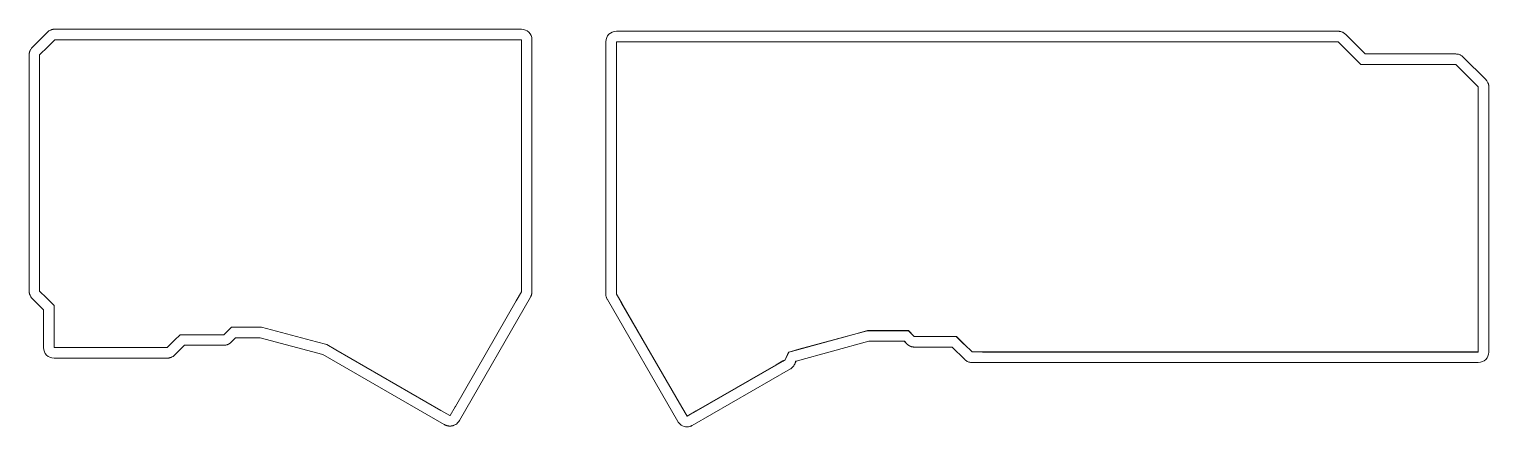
# Model space of a CAD drawing. Header units: millimetres. Extents: x -198 to 294, y -4 to 130.
import ezdxf

# ---------------------------------------------------------------- set-up
doc = ezdxf.new("R2010")
doc.units = ezdxf.units.MM
doc.header["$MEASUREMENT"] = 0
doc.layers.add('Layer 1', color=7, linetype='Continuous')

# ---------------------------------------------------------------- blocks, each defined once
blk = doc.blocks.new('block 3')
at = {"layer": 'Layer 1', "true_color": 0x353528}
h = blk.add_hatch(color=250, dxfattribs=at)
h.dxf.hatch_style = 2
edge = h.paths.add_edge_path()
edge.add_spline(control_points=[(-191.75, 39.81), (-191.75, 39.82), (-191.75, 39.82), (-191.75, 39.82)], knot_values=[0, 0, 0, 0, 0.352778, 0.352778, 0.352778, 0.352778], degree=3, periodic=0)
edge.add_line((-191.75, 39.82), (-191.75, 39.81))
at = {"layer": 'Layer 1', "lineweight": 0}
blk.add_lwpolyline([(-191.58, 39.66), (-191.58, 39.66)], dxfattribs=at)
blk.add_open_spline([(-191.75, 39.81), (-191.75, 39.82), (-191.75, 39.82), (-191.75, 39.82)], degree=3, dxfattribs=at)
blk = doc.blocks.new('block 4')
at = {"layer": 'Layer 1', "true_color": 0x353528}
h = blk.add_hatch(color=250, dxfattribs=at)
h.dxf.hatch_style = 2
edge = h.paths.add_edge_path()
edge.add_spline(control_points=[(-191.75, 39.81), (-191.75, 39.82), (-191.75, 39.82), (-191.75, 39.82)], knot_values=[0, 0, 0, 0, 0.352778, 0.352778, 0.352778, 0.352778], degree=3, periodic=0)
edge.add_line((-191.75, 39.82), (-191.75, 39.81))
at = {"layer": 'Layer 1', "lineweight": 0}
for points in [[(-191.75, 39.82), (-191.75, 39.82)], [(-191.58, 39.66), (-191.58, 39.66)], [(-191.58, 39.66), (-191.58, 39.66)]]:
    blk.add_lwpolyline(points, dxfattribs=at)
blk.add_open_spline([(-191.75, 39.81), (-191.75, 39.82), (-191.75, 39.82), (-191.75, 39.82)], degree=3, dxfattribs=at)
blk = doc.blocks.new('block 5')
at = {"layer": 'Layer 1', "color": 250, "lineweight": 18, "true_color": 0x353528}
for points, knots in [([(-31.9, 130.26), (-31.9, 130.26), (-189, 130.26), (-189, 130.26), (-189.11, 130.26), (-189.22, 130.26), (-189.34, 130.24), (-189.36, 130.24), (-189.39, 130.24), (-189.42, 130.24), (-189.5, 130.23), (-189.59, 130.21), (-189.67, 130.2), (-189.74, 130.18), (-189.82, 130.17), (-189.89, 130.14), (-189.94, 130.13), (-190, 130.12), (-190.04, 130.1), (-190.1, 130.08), (-190.15, 130.07), (-190.21, 130.05), (-190.26, 130.03), (-190.32, 130.01), (-190.37, 129.98), (-190.78, 129.81), (-191.16, 129.56), (-191.49, 129.23), (-191.49, 129.23), (-196.57, 124.15), (-196.57, 124.15), (-196.78, 123.94), (-196.95, 123.72), (-197.09, 123.48), (-197.11, 123.45), (-197.13, 123.42), (-197.14, 123.4), (-197.21, 123.28), (-197.27, 123.15), (-197.33, 123.02), (-197.35, 122.97), (-197.37, 122.92), (-197.39, 122.87), (-197.41, 122.81), (-197.43, 122.76), (-197.45, 122.7), (-197.46, 122.65), (-197.48, 122.6), (-197.49, 122.55), (-197.51, 122.47), (-197.52, 122.4), (-197.54, 122.33), (-197.56, 122.25), (-197.57, 122.16), (-197.58, 122.07), (-197.58, 122.04), (-197.59, 122.02), (-197.59, 121.99), (-197.6, 121.88), (-197.6, 121.77), (-197.6, 121.65), (-197.6, 121.65), (-197.6, 42.15), (-197.6, 42.15), (-197.6, 42.04), (-197.6, 41.92), (-197.59, 41.81), (-197.59, 41.78), (-197.58, 41.76), (-197.58, 41.73), (-197.57, 41.64), (-197.56, 41.56), (-197.54, 41.48), (-197.53, 41.4), (-197.51, 41.33), (-197.49, 41.26), (-197.48, 41.21), (-197.46, 41.15), (-197.45, 41.1), (-197.43, 41.05), (-197.41, 40.99), (-197.39, 40.94), (-197.37, 40.88), (-197.35, 40.83), (-197.33, 40.78), (-197.15, 40.36), (-196.89, 39.98), (-196.57, 39.66), (-196.57, 39.66), (-192.78, 35.86), (-192.78, 35.86), (-192.78, 35.86), (-192.78, 23.1), (-192.78, 23.1), (-192.78, 21.15), (-191.2, 19.57), (-189.25, 19.57), (-189.25, 19.57), (-151.15, 19.57), (-151.15, 19.57), (-151.03, 19.57), (-150.92, 19.58), (-150.81, 19.59), (-150.78, 19.59), (-150.76, 19.59), (-150.73, 19.6), (-150.64, 19.61), (-150.56, 19.62), (-150.48, 19.64), (-150.46, 19.64), (-150.44, 19.64), (-150.43, 19.65), (-150.32, 19.67), (-150.21, 19.7), (-150.1, 19.73), (-150.05, 19.75), (-149.99, 19.77), (-149.94, 19.79), (-149.88, 19.81), (-149.83, 19.83), (-149.78, 19.85), (-149.72, 19.87), (-149.67, 19.9), (-149.62, 19.92), (-149.57, 19.95), (-149.52, 19.97), (-149.47, 20), (-149.27, 20.11), (-149.09, 20.23), (-148.93, 20.37), (-148.88, 20.4), (-148.84, 20.43), (-148.81, 20.47), (-148.75, 20.51), (-148.7, 20.56), (-148.66, 20.61), (-148.66, 20.61), (-145.37, 23.89), (-145.37, 23.89), (-145.37, 23.89), (-132.1, 23.89), (-132.1, 23.89), (-131.98, 23.89), (-131.87, 23.9), (-131.76, 23.91), (-131.73, 23.91), (-131.71, 23.91), (-131.68, 23.92), (-131.59, 23.93), (-131.51, 23.94), (-131.43, 23.95), (-131.41, 23.96), (-131.39, 23.96), (-131.38, 23.96), (-131.27, 23.99), (-131.16, 24.02), (-131.05, 24.05), (-131, 24.07), (-130.94, 24.08), (-130.89, 24.11), (-130.83, 24.12), (-130.78, 24.14), (-130.73, 24.17), (-130.67, 24.19), (-130.62, 24.22), (-130.57, 24.24), (-130.52, 24.26), (-130.47, 24.29), (-130.42, 24.32), (-130.37, 24.35), (-130.32, 24.37), (-130.27, 24.41), (-130.22, 24.43), (-130.17, 24.46), (-130.13, 24.49), (-130.02, 24.56), (-129.92, 24.64), (-129.83, 24.72), (-129.75, 24.79), (-129.68, 24.85), (-129.61, 24.92), (-129.61, 24.92), (-129.6, 24.92), (-129.6, 24.92), (-129.6, 24.92), (-128.1, 26.43), (-128.1, 26.43), (-128.1, 26.43), (-119.86, 26.43), (-119.86, 26.43), (-119.86, 26.43), (-98.78, 20.83), (-98.78, 20.83), (-98.78, 20.83), (-57.86, -2.78), (-57.86, -2.78), (-57.86, -2.78), (-57.79, -2.81), (-57.79, -2.81), (-57.72, -2.85), (-57.65, -2.89), (-57.58, -2.93), (-57.51, -2.96), (-57.44, -2.99), (-57.37, -3.02), (-57.29, -3.05), (-57.22, -3.08), (-57.15, -3.1), (-57.08, -3.13), (-57.01, -3.15), (-56.94, -3.17), (-56.81, -3.2), (-56.69, -3.23), (-56.56, -3.24), (-56.52, -3.25), (-56.48, -3.26), (-56.43, -3.26), (-56.37, -3.27), (-56.32, -3.28), (-56.26, -3.28), (-56.26, -3.28), (-56.26, -3.28), (-56.25, -3.28), (-56.18, -3.28), (-56.11, -3.29), (-56.04, -3.29), (-56.04, -3.29), (-56.04, -3.29), (-56.03, -3.29), (-56.03, -3.29), (-56.03, -3.29), (-56.03, -3.29), (-56.01, -3.29), (-55.99, -3.29), (-55.97, -3.28), (-55.96, -3.29), (-55.96, -3.29), (-55.96, -3.29), (-55.96, -3.29), (-55.95, -3.29), (-55.95, -3.28), (-55.94, -3.29), (-55.92, -3.29), (-55.9, -3.29), (-55.9, -3.29), (-55.9, -3.29), (-55.9, -3.29), (-55.83, -3.29), (-55.75, -3.28), (-55.68, -3.28), (-55.68, -3.28), (-55.66, -3.28), (-55.66, -3.28), (-55.6, -3.28), (-55.55, -3.27), (-55.5, -3.26), (-55.4, -3.26), (-55.31, -3.24), (-55.22, -3.22), (-55.16, -3.21), (-55.1, -3.2), (-55.04, -3.18), (-55, -3.17), (-54.96, -3.16), (-54.93, -3.15), (-54.88, -3.14), (-54.83, -3.12), (-54.79, -3.1), (-54.73, -3.09), (-54.66, -3.06), (-54.61, -3.04), (-54.15, -2.86), (-53.75, -2.59), (-53.41, -2.25), (-53.33, -2.18), (-53.25, -2.09), (-53.18, -2), (-53.14, -1.96), (-53.11, -1.91), (-53.08, -1.87), (-53, -1.78), (-52.94, -1.69), (-52.88, -1.59), (-52.87, -1.57), (-52.86, -1.54), (-52.84, -1.52), (-52.84, -1.52), (-52.8, -1.44), (-52.8, -1.44), (-52.8, -1.44), (-28.84, 40.14), (-28.84, 40.14), (-28.83, 40.16), (-28.82, 40.18), (-28.81, 40.2), (-28.8, 40.21), (-28.79, 40.22), (-28.78, 40.24), (-28.76, 40.28), (-28.74, 40.33), (-28.72, 40.37), (-28.69, 40.42), (-28.67, 40.47), (-28.65, 40.52), (-28.62, 40.57), (-28.61, 40.63), (-28.59, 40.68), (-28.58, 40.68), (-28.58, 40.68), (-28.59, 40.69), (-28.56, 40.74), (-28.55, 40.79), (-28.53, 40.85), (-28.51, 40.92), (-28.49, 40.99), (-28.47, 41.06), (-28.45, 41.15), (-28.43, 41.24), (-28.41, 41.33), (-28.4, 41.4), (-28.4, 41.47), (-28.39, 41.54), (-28.38, 41.6), (-28.38, 41.66), (-28.37, 41.72), (-28.37, 41.78), (-28.37, 41.84), (-28.37, 41.9), (-28.37, 41.9), (-28.37, 126.73), (-28.37, 126.73), (-28.37, 128.68), (-29.95, 130.26), (-31.9, 130.26)], [0, 0, 0, 0, 1, 1, 1, 2, 2, 2, 3, 3, 3, 4, 4, 4, 5, 5, 5, 6, 6, 6, 7, 7, 7, 8, 8, 8, 9, 9, 9, 10, 10, 10, 11, 11, 11, 12, 12, 12, 13, 13, 13, 14, 14, 14, 15, 15, 15, 16, 16, 16, 17, 17, 17, 18, 18, 18, 19, 19, 19, 20, 20, 20, 21, 21, 21, 22, 22, 22, 23, 23, 23, 24, 24, 24, 25, 25, 25, 26, 26, 26, 27, 27, 27, 28, 28, 28, 29, 29, 29, 30, 30, 30, 31, 31, 31, 32, 32, 32, 33, 33, 33, 34, 34, 34, 35, 35, 35, 36, 36, 36, 37, 37, 37, 38, 38, 38, 39, 39, 39, 40, 40, 40, 41, 41, 41, 42, 42, 42, 43, 43, 43, 44, 44, 44, 45, 45, 45, 46, 46, 46, 47, 47, 47, 48, 48, 48, 49, 49, 49, 50, 50, 50, 51, 51, 51, 52, 52, 52, 53, 53, 53, 54, 54, 54, 55, 55, 55, 56, 56, 56, 57, 57, 57, 58, 58, 58, 59, 59, 59, 60, 60, 60, 61, 61, 61, 62, 62, 62, 63, 63, 63, 64, 64, 64, 65, 65, 65, 66, 66, 66, 67, 67, 67, 68, 68, 68, 69, 69, 69, 70, 70, 70, 71, 71, 71, 72, 72, 72, 73, 73, 73, 74, 74, 74, 75, 75, 75, 76, 76, 76, 77, 77, 77, 78, 78, 78, 79, 79, 79, 80, 80, 80, 81, 81, 81, 82, 82, 82, 83, 83, 83, 84, 84, 84, 85, 85, 85, 86, 86, 86, 87, 87, 87, 88, 88, 88, 89, 89, 89, 90, 90, 90, 91, 91, 91, 92, 92, 92, 93, 93, 93, 94, 94, 94, 95, 95, 95, 96, 96, 96, 97, 97, 97, 98, 98, 98, 99, 99, 99, 100, 100, 100, 101, 101, 101, 102, 102, 102, 103, 103, 103, 104, 104, 104, 105, 105, 105, 106, 106, 106, 107, 107, 107, 108, 108, 108, 109, 109, 109, 110, 110, 110, 111, 111, 111, 111]), ([(-191.75, 39.81), (-191.75, 39.82), (-191.75, 39.82), (-191.75, 39.82), (-191.75, 39.82), (-194.08, 42.15), (-194.08, 42.15), (-194.08, 42.15), (-194.08, 121.65), (-194.08, 121.65), (-194.08, 121.65), (-193.86, 121.87), (-193.86, 121.87), (-193.86, 121.87), (-191.58, 124.15), (-191.58, 124.15), (-191.58, 124.15), (-189, 126.73), (-189, 126.73), (-189, 126.73), (-31.9, 126.73), (-31.9, 126.73), (-31.9, 126.73), (-31.9, 41.9), (-31.9, 41.9), (-31.9, 41.9), (-33.66, 38.84), (-33.66, 38.84), (-33.66, 38.84), (-54.14, 3.3), (-54.14, 3.3), (-54.14, 3.3), (-54.17, 3.24), (-54.17, 3.24), (-54.17, 3.24), (-55.9, 0.24), (-55.9, 0.24), (-55.9, 0.24), (-56.03, 0.24), (-56.03, 0.24), (-56.03, 0.24), (-58.98, 1.94), (-58.98, 1.94), (-58.98, 1.94), (-59.08, 2), (-59.08, 2), (-59.08, 2), (-94.37, 22.35), (-94.37, 22.35), (-94.37, 22.35), (-97.43, 24.12), (-97.43, 24.12), (-97.43, 24.12), (-100.84, 25.02), (-100.84, 25.02), (-100.84, 25.02), (-115.99, 29.05), (-115.99, 29.05), (-115.99, 29.05), (-119.4, 29.96), (-119.4, 29.96), (-119.4, 29.96), (-129.56, 29.96), (-129.56, 29.96), (-129.56, 29.96), (-129.61, 29.91), (-129.61, 29.91), (-129.61, 29.91), (-132.06, 27.46), (-132.06, 27.46), (-132.06, 27.46), (-132.1, 27.42), (-132.1, 27.42), (-132.1, 27.42), (-146.83, 27.42), (-146.83, 27.42), (-146.83, 27.42), (-148.66, 25.59), (-148.66, 25.59), (-148.66, 25.59), (-149.33, 24.92), (-149.33, 24.92), (-149.33, 24.92), (-151.15, 23.1), (-151.15, 23.1), (-151.15, 23.1), (-189.25, 23.1), (-189.25, 23.1), (-189.25, 23.1), (-189.25, 37.32), (-189.25, 37.32), (-189.25, 37.32), (-191.75, 39.82), (-191.75, 39.82)], [0, 0, 0, 0, 1, 1, 1, 2, 2, 2, 3, 3, 3, 4, 4, 4, 5, 5, 5, 6, 6, 6, 7, 7, 7, 8, 8, 8, 9, 9, 9, 10, 10, 10, 11, 11, 11, 12, 12, 12, 13, 13, 13, 14, 14, 14, 15, 15, 15, 16, 16, 16, 17, 17, 17, 18, 18, 18, 19, 19, 19, 20, 20, 20, 21, 21, 21, 22, 22, 22, 23, 23, 23, 24, 24, 24, 25, 25, 25, 26, 26, 26, 27, 27, 27, 28, 28, 28, 29, 29, 29, 30, 30, 30, 31, 31, 31, 31])]:
    blk.add_open_spline(points, degree=3, knots=knots, dxfattribs=at)
blk = doc.blocks.new('block 2')
at = {"layer": 'Layer 1'}
for name in ['block 5', 'block 3', 'block 4']:
    blk.add_blockref(name, (0, 0), dxfattribs=at)
blk = doc.blocks.new('block 8')
at = {"layer": 'Layer 1', "true_color": 0x353528}
h = blk.add_hatch(color=250, dxfattribs=at)
h.dxf.hatch_style = 2
edge = h.paths.add_edge_path()
edge.add_spline(control_points=[(285.16, 115.9), (285.15, 115.89), (285.14, 115.88), (285.13, 115.87), (285.13, 115.87), (282.64, 118.34), (282.64, 118.34), (282.64, 118.34), (250.72, 118.34), (250.72, 118.34), (250.71, 118.34), (250.69, 118.35), (250.68, 118.36), (250.68, 118.36), (248.19, 120.84), (248.19, 120.84), (248.2, 120.86), (248.21, 120.87), (248.22, 120.88), (248.22, 120.88), (250.72, 118.39), (250.72, 118.39), (250.72, 118.39), (282.66, 118.39), (282.66, 118.39), (282.66, 118.39), (285.16, 115.9), (285.16, 115.9)], knot_values=[0, 0, 0, 0, 1, 1, 1, 2, 2, 2, 3, 3, 3, 4, 4, 4, 5, 5, 5, 6, 6, 6, 7, 7, 7, 8, 8, 8, 9, 9, 9, 9], degree=3, periodic=1)
at = {"layer": 'Layer 1', "lineweight": 0}
blk.add_open_spline([(285.16, 115.9), (285.15, 115.89), (285.14, 115.88), (285.13, 115.87), (285.13, 115.87), (282.64, 118.34), (282.64, 118.34), (282.64, 118.34), (250.72, 118.34), (250.72, 118.34), (250.71, 118.34), (250.69, 118.35), (250.68, 118.36), (250.68, 118.36), (248.19, 120.84), (248.19, 120.84), (248.2, 120.86), (248.21, 120.87), (248.22, 120.88), (248.22, 120.88), (250.72, 118.39), (250.72, 118.39), (250.72, 118.39), (282.66, 118.39), (282.66, 118.39), (282.66, 118.39), (285.16, 115.9), (285.16, 115.9)], degree=3, knots=[0, 0, 0, 0, 1, 1, 1, 2, 2, 2, 3, 3, 3, 4, 4, 4, 5, 5, 5, 6, 6, 6, 7, 7, 7, 8, 8, 8, 9, 9, 9, 9], dxfattribs=at)
blk = doc.blocks.new('block 9')
at = {"layer": 'Layer 1', "true_color": 0x353528}
h = blk.add_hatch(color=250, dxfattribs=at)
h.dxf.hatch_style = 2
edge = h.paths.add_edge_path()
edge.add_spline(control_points=[(254.25, 118.39), (254.25, 118.39), (254.25, 118.34), (254.25, 118.34), (254.25, 118.34), (250.72, 118.34), (250.72, 118.34), (250.71, 118.34), (250.69, 118.35), (250.68, 118.36), (250.68, 118.36), (248.19, 120.84), (248.19, 120.84), (248.19, 120.84), (245.5, 123.52), (245.5, 123.52), (245.5, 123.52), (243.02, 126), (243.02, 126), (243.02, 126), (239.51, 126), (239.51, 126), (239.51, 126), (239.51, 126.04), (239.51, 126.04), (239.51, 126.04), (243.04, 126.04), (243.04, 126.04), (243.04, 126.04), (245.54, 123.55), (245.54, 123.55), (245.54, 123.55), (248.22, 120.88), (248.22, 120.88), (248.22, 120.88), (250.72, 118.39), (250.72, 118.39), (250.72, 118.39), (254.25, 118.39), (254.25, 118.39)], knot_values=[0, 0, 0, 0, 1, 1, 1, 2, 2, 2, 3, 3, 3, 4, 4, 4, 5, 5, 5, 6, 6, 6, 7, 7, 7, 8, 8, 8, 9, 9, 9, 10, 10, 10, 11, 11, 11, 12, 12, 12, 13, 13, 13, 13], degree=3, periodic=1)
at = {"layer": 'Layer 1', "lineweight": 0}
blk.add_open_spline([(254.25, 118.39), (254.25, 118.39), (254.25, 118.34), (254.25, 118.34), (254.25, 118.34), (250.72, 118.34), (250.72, 118.34), (250.71, 118.34), (250.69, 118.35), (250.68, 118.36), (250.68, 118.36), (248.19, 120.84), (248.19, 120.84), (248.19, 120.84), (245.5, 123.52), (245.5, 123.52), (245.5, 123.52), (243.02, 126), (243.02, 126), (243.02, 126), (239.51, 126), (239.51, 126), (239.51, 126), (239.51, 126.04), (239.51, 126.04), (239.51, 126.04), (243.04, 126.04), (243.04, 126.04), (243.04, 126.04), (245.54, 123.55), (245.54, 123.55), (245.54, 123.55), (248.22, 120.88), (248.22, 120.88), (248.22, 120.88), (250.72, 118.39), (250.72, 118.39), (250.72, 118.39), (254.25, 118.39), (254.25, 118.39)], degree=3, knots=[0, 0, 0, 0, 1, 1, 1, 2, 2, 2, 3, 3, 3, 4, 4, 4, 5, 5, 5, 6, 6, 6, 7, 7, 7, 8, 8, 8, 9, 9, 9, 10, 10, 10, 11, 11, 11, 12, 12, 12, 13, 13, 13, 13], dxfattribs=at)
blk = doc.blocks.new('block 10')
at = {"layer": 'Layer 1', "true_color": 0x353528}
h = blk.add_hatch(color=250, dxfattribs=at)
h.dxf.hatch_style = 2
edge = h.paths.add_edge_path()
edge.add_spline(control_points=[(0.1, 41.12), (0.1, 41.12), (1.86, 38.08), (1.86, 38.08), (1.85, 38.07), (1.83, 38.07), (1.82, 38.06), (1.82, 38.06), (0.05, 41.11), (0.05, 41.11), (0.05, 41.11), (0.05, 126.04), (0.05, 126.04), (0.05, 126.04), (3.58, 126.04), (3.58, 126.04), (3.58, 126.04), (3.58, 126), (3.58, 126), (3.58, 126), (0.1, 126), (0.1, 126), (0.1, 126), (0.1, 41.12), (0.1, 41.12)], knot_values=[0, 0, 0, 0, 1, 1, 1, 2, 2, 2, 3, 3, 3, 4, 4, 4, 5, 5, 5, 6, 6, 6, 7, 7, 7, 8, 8, 8, 8], degree=3, periodic=1)
at = {"layer": 'Layer 1', "color": 250, "lineweight": 18, "true_color": 0x353528}
for points, knots in [([(293.74, 111.04), (293.74, 111.13), (293.73, 111.21), (293.72, 111.3), (293.72, 111.33), (293.71, 111.37), (293.71, 111.4), (293.69, 111.52), (293.67, 111.63), (293.63, 111.74), (293.62, 111.8), (293.61, 111.86), (293.59, 111.91), (293.57, 111.97), (293.55, 112.02), (293.53, 112.07), (293.51, 112.13), (293.49, 112.18), (293.47, 112.24), (293.33, 112.56), (293.15, 112.86), (292.91, 113.14), (292.85, 113.21), (292.78, 113.28), (292.72, 113.35), (292.71, 113.36), (292.71, 113.36), (292.71, 113.36), (292.71, 113.36), (285.16, 120.89), (285.16, 120.89), (285.16, 120.89), (285.15, 120.89), (285.15, 120.89), (284.86, 121.18), (284.54, 121.41), (284.19, 121.57), (284.14, 121.6), (284.09, 121.62), (284.04, 121.64), (283.88, 121.71), (283.71, 121.77), (283.55, 121.81), (283.5, 121.82), (283.46, 121.83), (283.41, 121.84), (283.34, 121.86), (283.27, 121.87), (283.2, 121.88), (283.16, 121.89), (283.13, 121.89), (283.09, 121.89), (283.06, 121.9), (283.03, 121.9), (283, 121.9), (282.89, 121.91), (282.78, 121.92), (282.66, 121.92), (282.66, 121.92), (252.18, 121.92), (252.18, 121.92), (252.18, 121.92), (245.53, 128.54), (245.53, 128.54), (245.25, 128.82), (244.93, 129.05), (244.57, 129.22), (244.52, 129.25), (244.46, 129.27), (244.41, 129.29), (244.25, 129.36), (244.09, 129.42), (243.92, 129.46), (243.88, 129.47), (243.83, 129.48), (243.79, 129.49), (243.72, 129.51), (243.65, 129.52), (243.58, 129.53), (243.54, 129.54), (243.5, 129.54), (243.47, 129.54), (243.43, 129.55), (243.41, 129.55), (243.38, 129.55), (243.27, 129.57), (243.15, 129.57), (243.04, 129.57), (243.04, 129.57), (0.05, 129.57), (0.05, 129.57), (-1.9, 129.57), (-3.48, 127.99), (-3.48, 126.04), (-3.48, 126.04), (-3.48, 41.09), (-3.48, 41.09), (-3.48, 41.02), (-3.47, 40.95), (-3.47, 40.88), (-3.47, 40.88), (-3.47, 40.88), (-3.47, 40.88), (-3.47, 40.82), (-3.46, 40.76), (-3.45, 40.7), (-3.45, 40.66), (-3.44, 40.62), (-3.44, 40.57), (-3.41, 40.43), (-3.39, 40.28), (-3.34, 40.14), (-3.33, 40.09), (-3.31, 40.04), (-3.29, 39.99), (-3.22, 39.77), (-3.13, 39.55), (-3.01, 39.34), (-3.01, 39.34), (-2.97, 39.28), (-2.97, 39.28), (-2.97, 39.28), (20.75, -1.7), (20.75, -1.7), (20.76, -1.72), (20.78, -1.75), (20.79, -1.77), (20.79, -1.77), (20.79, -1.77), (20.8, -1.77), (20.86, -1.88), (20.92, -1.98), (20.99, -2.08), (20.99, -2.08), (20.99, -2.08), (20.99, -2.08), (21.07, -2.18), (21.14, -2.27), (21.22, -2.36), (21.27, -2.42), (21.32, -2.47), (21.38, -2.53), (21.43, -2.58), (21.49, -2.63), (21.55, -2.68), (21.66, -2.78), (21.78, -2.87), (21.91, -2.96), (22.49, -3.33), (23.16, -3.53), (23.85, -3.53), (24.19, -3.53), (24.52, -3.49), (24.85, -3.39), (24.89, -3.38), (24.93, -3.36), (24.97, -3.35), (25.04, -3.33), (25.11, -3.3), (25.19, -3.27), (25.26, -3.24), (25.33, -3.21), (25.4, -3.17), (25.47, -3.14), (25.54, -3.1), (25.61, -3.06), (25.61, -3.06), (58.64, 15.95), (58.64, 15.95), (58.67, 15.97), (58.71, 15.99), (58.74, 16.01), (58.75, 16.01), (58.76, 16.02), (58.76, 16.02), (58.83, 16.06), (58.9, 16.11), (58.96, 16.16), (59.02, 16.2), (59.07, 16.24), (59.12, 16.28), (59.2, 16.34), (59.27, 16.41), (59.34, 16.48), (59.39, 16.52), (59.43, 16.57), (59.47, 16.61), (59.71, 16.87), (59.92, 17.18), (60.08, 17.53), (60.23, 17.85), (60.33, 18.19), (60.37, 18.54), (60.37, 18.54), (60.57, 18.59), (60.57, 18.59), (60.57, 18.59), (85.03, 25.25), (85.03, 25.25), (85.03, 25.25), (97.18, 25.25), (97.18, 25.25), (97.35, 24.91), (97.57, 24.61), (97.84, 24.35), (97.85, 24.34), (97.86, 24.33), (97.86, 24.32), (97.91, 24.28), (97.95, 24.24), (97.99, 24.2), (98.03, 24.17), (98.06, 24.14), (98.09, 24.12), (98.12, 24.09), (98.16, 24.06), (98.19, 24.04), (98.22, 24.01), (98.25, 23.99), (98.27, 23.98), (98.32, 23.94), (98.37, 23.91), (98.41, 23.88), (98.45, 23.86), (98.48, 23.84), (98.51, 23.82), (98.56, 23.79), (98.6, 23.76), (98.65, 23.74), (98.7, 23.71), (98.75, 23.68), (98.8, 23.66), (98.85, 23.63), (98.9, 23.61), (98.96, 23.59), (99.01, 23.56), (99.06, 23.54), (99.12, 23.52), (99.17, 23.5), (99.23, 23.49), (99.28, 23.47), (99.32, 23.45), (99.37, 23.44), (99.42, 23.43), (99.55, 23.39), (99.69, 23.36), (99.84, 23.34), (99.92, 23.33), (100.01, 23.32), (100.1, 23.31), (100.18, 23.31), (100.25, 23.31), (100.33, 23.31), (100.33, 23.31), (100.34, 23.31), (100.34, 23.31), (100.34, 23.31), (113.07, 23.27), (113.07, 23.27), (113.07, 23.27), (117.22, 19.18), (117.22, 19.18), (117.22, 19.18), (117.28, 19.12), (117.28, 19.12), (117.53, 18.88), (117.8, 18.68), (118.08, 18.53), (118.13, 18.5), (118.18, 18.48), (118.23, 18.45), (118.39, 18.38), (118.55, 18.31), (118.71, 18.26), (118.76, 18.25), (118.82, 18.23), (118.88, 18.22), (118.99, 18.19), (119.1, 18.17), (119.22, 18.15), (119.28, 18.14), (119.34, 18.13), (119.4, 18.12), (119.52, 18.11), (119.64, 18.11), (119.76, 18.11), (119.76, 18.11), (290.22, 18.11), (290.22, 18.11), (292.17, 18.11), (293.75, 19.69), (293.75, 21.63), (293.75, 21.63), (293.75, 110.86), (293.75, 110.86), (293.75, 110.92), (293.74, 110.98), (293.74, 111.04)], [0, 0, 0, 0, 1, 1, 1, 2, 2, 2, 3, 3, 3, 4, 4, 4, 5, 5, 5, 6, 6, 6, 7, 7, 7, 8, 8, 8, 9, 9, 9, 10, 10, 10, 11, 11, 11, 12, 12, 12, 13, 13, 13, 14, 14, 14, 15, 15, 15, 16, 16, 16, 17, 17, 17, 18, 18, 18, 19, 19, 19, 20, 20, 20, 21, 21, 21, 22, 22, 22, 23, 23, 23, 24, 24, 24, 25, 25, 25, 26, 26, 26, 27, 27, 27, 28, 28, 28, 29, 29, 29, 30, 30, 30, 31, 31, 31, 32, 32, 32, 33, 33, 33, 34, 34, 34, 35, 35, 35, 36, 36, 36, 37, 37, 37, 38, 38, 38, 39, 39, 39, 40, 40, 40, 41, 41, 41, 42, 42, 42, 43, 43, 43, 44, 44, 44, 45, 45, 45, 46, 46, 46, 47, 47, 47, 48, 48, 48, 49, 49, 49, 50, 50, 50, 51, 51, 51, 52, 52, 52, 53, 53, 53, 54, 54, 54, 55, 55, 55, 56, 56, 56, 57, 57, 57, 58, 58, 58, 59, 59, 59, 60, 60, 60, 61, 61, 61, 62, 62, 62, 63, 63, 63, 64, 64, 64, 65, 65, 65, 66, 66, 66, 67, 67, 67, 68, 68, 68, 69, 69, 69, 70, 70, 70, 71, 71, 71, 72, 72, 72, 73, 73, 73, 74, 74, 74, 75, 75, 75, 76, 76, 76, 77, 77, 77, 78, 78, 78, 79, 79, 79, 80, 80, 80, 81, 81, 81, 82, 82, 82, 83, 83, 83, 84, 84, 84, 85, 85, 85, 86, 86, 86, 87, 87, 87, 88, 88, 88, 89, 89, 89, 90, 90, 90, 91, 91, 91, 92, 92, 92, 93, 93, 93, 94, 94, 94, 95, 95, 95, 96, 96, 96, 97, 97, 97, 98, 98, 98, 99, 99, 99, 99]), ([(290.22, 21.63), (290.22, 21.63), (123.29, 21.63), (123.29, 21.63), (123.29, 21.63), (123.29, 21.69), (123.29, 21.69), (123.29, 21.69), (119.78, 21.69), (119.78, 21.69), (119.78, 21.69), (117.28, 24.14), (117.28, 24.14), (117.27, 24.13), (117.26, 24.12), (117.25, 24.11), (117.25, 24.11), (117.03, 24.32), (117.03, 24.32), (117.03, 24.32), (114.52, 26.79), (114.52, 26.79), (114.52, 26.79), (110.99, 26.8), (110.99, 26.8), (110.99, 26.8), (103.86, 26.82), (103.86, 26.82), (103.86, 26.82), (101.3, 26.83), (101.3, 26.83), (101.3, 26.83), (100.34, 26.83), (100.34, 26.83), (100.34, 26.83), (98.36, 28.78), (98.36, 28.78), (98.36, 28.78), (84.57, 28.78), (84.57, 28.78), (84.57, 28.78), (81.16, 27.86), (81.16, 27.86), (81.16, 27.86), (61.46, 22.49), (61.46, 22.49), (61.46, 22.49), (59, 21.82), (59, 21.82), (59, 21.82), (58.06, 21.56), (58.06, 21.56), (58.06, 21.56), (56.88, 19), (56.88, 19), (56.88, 19), (56.16, 18.59), (56.16, 18.59), (56.16, 18.59), (53.82, 17.24), (53.82, 17.24), (53.82, 17.24), (26.91, 1.75), (26.91, 1.75), (26.91, 1.75), (23.85, -0.01), (23.85, -0.01), (23.85, -0.01), (22.08, 3.05), (22.08, 3.05), (22.08, 3.05), (1.82, 38.06), (1.82, 38.06), (1.82, 38.06), (0.05, 41.11), (0.05, 41.11), (0.05, 41.11), (0.05, 126.04), (0.05, 126.04), (0.05, 126.04), (243.04, 126.04), (243.04, 126.04), (243.04, 126.04), (245.54, 123.55), (245.54, 123.55), (245.54, 123.55), (248.22, 120.88), (248.22, 120.88), (248.22, 120.88), (250.72, 118.39), (250.72, 118.39), (250.72, 118.39), (282.66, 118.39), (282.66, 118.39), (282.66, 118.39), (285.16, 115.9), (285.16, 115.9), (285.16, 115.9), (287.72, 113.35), (287.72, 113.35), (287.72, 113.35), (290.22, 110.86), (290.22, 110.86), (290.22, 110.86), (290.22, 21.63), (290.22, 21.63)], [0, 0, 0, 0, 1, 1, 1, 2, 2, 2, 3, 3, 3, 4, 4, 4, 5, 5, 5, 6, 6, 6, 7, 7, 7, 8, 8, 8, 9, 9, 9, 10, 10, 10, 11, 11, 11, 12, 12, 12, 13, 13, 13, 14, 14, 14, 15, 15, 15, 16, 16, 16, 17, 17, 17, 18, 18, 18, 19, 19, 19, 20, 20, 20, 21, 21, 21, 22, 22, 22, 23, 23, 23, 24, 24, 24, 25, 25, 25, 26, 26, 26, 27, 27, 27, 28, 28, 28, 29, 29, 29, 30, 30, 30, 31, 31, 31, 32, 32, 32, 33, 33, 33, 34, 34, 34, 35, 35, 35, 35])]:
    blk.add_open_spline(points, degree=3, knots=knots, dxfattribs=at)
at = {"layer": 'Layer 1', "lineweight": 0}
blk.add_open_spline([(0.1, 41.12), (0.1, 41.12), (1.86, 38.08), (1.86, 38.08), (1.85, 38.07), (1.83, 38.07), (1.82, 38.06), (1.82, 38.06), (0.05, 41.11), (0.05, 41.11), (0.05, 41.11), (0.05, 126.04), (0.05, 126.04), (0.05, 126.04), (3.58, 126.04), (3.58, 126.04), (3.58, 126.04), (3.58, 126), (3.58, 126), (3.58, 126), (0.1, 126), (0.1, 126), (0.1, 126), (0.1, 41.12), (0.1, 41.12)], degree=3, knots=[0, 0, 0, 0, 1, 1, 1, 2, 2, 2, 3, 3, 3, 4, 4, 4, 5, 5, 5, 6, 6, 6, 7, 7, 7, 8, 8, 8, 8], dxfattribs=at)
blk = doc.blocks.new('block 11')
at = {"layer": 'Layer 1', "true_color": 0x353528}
h = blk.add_hatch(color=250, dxfattribs=at)
h.dxf.hatch_style = 2
edge = h.paths.add_edge_path()
edge.add_spline(control_points=[(26.91, 1.75), (26.91, 1.75), (23.85, -0.01), (23.85, -0.01), (23.85, -0.01), (22.08, 3.05), (22.08, 3.05), (22.08, 3.05), (1.82, 38.06), (1.82, 38.06), (1.82, 38.06), (0.05, 41.11), (0.05, 41.11), (0.05, 41.11), (0.05, 44.64), (0.05, 44.64), (0.05, 44.64), (0.1, 44.64), (0.1, 44.64), (0.1, 44.64), (0.1, 41.12), (0.1, 41.12), (0.1, 41.12), (1.86, 38.08), (1.86, 38.08), (1.86, 38.08), (22.12, 3.07), (22.12, 3.07), (22.12, 3.07), (23.87, 0.06), (23.87, 0.06), (23.87, 0.06), (26.88, 1.8), (26.88, 1.8), (26.88, 1.8), (26.9, 1.76), (26.9, 1.76), (26.9, 1.76), (26.91, 1.76), (26.91, 1.75)], knot_values=[0, 0, 0, 0, 1, 1, 1, 2, 2, 2, 3, 3, 3, 4, 4, 4, 5, 5, 5, 6, 6, 6, 7, 7, 7, 8, 8, 8, 9, 9, 9, 10, 10, 10, 11, 11, 11, 12, 12, 12, 13, 13, 13, 13], degree=3, periodic=1)
at = {"layer": 'Layer 1', "lineweight": 0}
blk.add_open_spline([(26.91, 1.75), (26.91, 1.75), (23.85, -0.01), (23.85, -0.01), (23.85, -0.01), (22.08, 3.05), (22.08, 3.05), (22.08, 3.05), (1.82, 38.06), (1.82, 38.06), (1.82, 38.06), (0.05, 41.11), (0.05, 41.11), (0.05, 41.11), (0.05, 44.64), (0.05, 44.64), (0.05, 44.64), (0.1, 44.64), (0.1, 44.64), (0.1, 44.64), (0.1, 41.12), (0.1, 41.12), (0.1, 41.12), (1.86, 38.08), (1.86, 38.08), (1.86, 38.08), (22.12, 3.07), (22.12, 3.07), (22.12, 3.07), (23.87, 0.06), (23.87, 0.06), (23.87, 0.06), (26.88, 1.8), (26.88, 1.8), (26.88, 1.8), (26.9, 1.76), (26.9, 1.76), (26.9, 1.76), (26.91, 1.76), (26.91, 1.75)], degree=3, knots=[0, 0, 0, 0, 1, 1, 1, 2, 2, 2, 3, 3, 3, 4, 4, 4, 5, 5, 5, 6, 6, 6, 7, 7, 7, 8, 8, 8, 9, 9, 9, 10, 10, 10, 11, 11, 11, 12, 12, 12, 13, 13, 13, 13], dxfattribs=at)
blk = doc.blocks.new('block 12')
at = {"layer": 'Layer 1', "true_color": 0x353528}
h = blk.add_hatch(color=250, dxfattribs=at)
h.dxf.hatch_style = 2
h.paths.add_polyline_path([(290.22, 25.16), (290.22, 21.63), (123.29, 21.63), (123.29, 21.69), (290.17, 21.69), (290.17, 25.16)])
at = {"layer": 'Layer 1', "lineweight": 0}
blk.add_lwpolyline([(290.22, 25.16), (290.22, 21.63), (123.29, 21.63), (123.29, 21.69), (290.17, 21.69), (290.17, 25.16), (290.22, 25.16)], dxfattribs=at)
blk = doc.blocks.new('block 13')
at = {"layer": 'Layer 1', "true_color": 0x353528}
h = blk.add_hatch(color=250, dxfattribs=at)
h.dxf.hatch_style = 2
edge = h.paths.add_edge_path()
edge.add_spline(control_points=[(245.54, 123.55), (245.53, 123.54), (245.51, 123.53), (245.5, 123.52), (245.5, 123.52), (243.02, 126), (243.02, 126), (243.02, 126), (0.1, 126), (0.1, 126), (0.1, 126), (0.1, 122.52), (0.1, 122.52), (0.1, 122.52), (0.05, 122.52), (0.05, 122.52), (0.05, 122.52), (0.05, 126.04), (0.05, 126.04), (0.05, 126.04), (243.04, 126.04), (243.04, 126.04), (243.04, 126.04), (245.54, 123.55), (245.54, 123.55)], knot_values=[0, 0, 0, 0, 1, 1, 1, 2, 2, 2, 3, 3, 3, 4, 4, 4, 5, 5, 5, 6, 6, 6, 7, 7, 7, 8, 8, 8, 8], degree=3, periodic=1)
at = {"layer": 'Layer 1', "lineweight": 0}
blk.add_open_spline([(245.54, 123.55), (245.53, 123.54), (245.51, 123.53), (245.5, 123.52), (245.5, 123.52), (243.02, 126), (243.02, 126), (243.02, 126), (0.1, 126), (0.1, 126), (0.1, 126), (0.1, 122.52), (0.1, 122.52), (0.1, 122.52), (0.05, 122.52), (0.05, 122.52), (0.05, 122.52), (0.05, 126.04), (0.05, 126.04), (0.05, 126.04), (243.04, 126.04), (243.04, 126.04), (243.04, 126.04), (245.54, 123.55), (245.54, 123.55)], degree=3, knots=[0, 0, 0, 0, 1, 1, 1, 2, 2, 2, 3, 3, 3, 4, 4, 4, 5, 5, 5, 6, 6, 6, 7, 7, 7, 8, 8, 8, 8], dxfattribs=at)
blk = doc.blocks.new('block 14')
at = {"layer": 'Layer 1', "true_color": 0x353528}
h = blk.add_hatch(color=250, dxfattribs=at)
h.dxf.hatch_style = 2
edge = h.paths.add_edge_path()
edge.add_spline(control_points=[(101.33, 26.88), (101.32, 26.86), (101.31, 26.85), (101.3, 26.83), (101.3, 26.83), (100.34, 26.83), (100.34, 26.83), (100.34, 26.83), (98.36, 28.78), (98.36, 28.78), (98.36, 28.78), (84.57, 28.78), (84.57, 28.78), (84.57, 28.78), (81.16, 27.86), (81.16, 27.86), (81.16, 27.87), (81.15, 27.89), (81.15, 27.9), (81.15, 27.9), (84.56, 28.83), (84.56, 28.83), (84.56, 28.83), (84.56, 28.83), (84.57, 28.83), (84.57, 28.83), (98.36, 28.83), (98.36, 28.83), (98.37, 28.83), (98.38, 28.83), (98.39, 28.82), (98.39, 28.82), (100.36, 26.89), (100.36, 26.89), (100.36, 26.89), (101.33, 26.88), (101.33, 26.88)], knot_values=[0, 0, 0, 0, 1, 1, 1, 2, 2, 2, 3, 3, 3, 4, 4, 4, 5, 5, 5, 6, 6, 6, 7, 7, 7, 8, 8, 8, 9, 9, 9, 10, 10, 10, 11, 11, 11, 12, 12, 12, 12], degree=3, periodic=1)
at = {"layer": 'Layer 1', "lineweight": 0}
blk.add_open_spline([(101.33, 26.88), (101.32, 26.86), (101.31, 26.85), (101.3, 26.83), (101.3, 26.83), (100.34, 26.83), (100.34, 26.83), (100.34, 26.83), (98.36, 28.78), (98.36, 28.78), (98.36, 28.78), (84.57, 28.78), (84.57, 28.78), (84.57, 28.78), (81.16, 27.86), (81.16, 27.86), (81.16, 27.87), (81.15, 27.89), (81.15, 27.9), (81.15, 27.9), (84.56, 28.83), (84.56, 28.83), (84.56, 28.83), (84.56, 28.83), (84.57, 28.83), (84.57, 28.83), (98.36, 28.83), (98.36, 28.83), (98.37, 28.83), (98.38, 28.83), (98.39, 28.82), (98.39, 28.82), (100.36, 26.89), (100.36, 26.89), (100.36, 26.89), (101.33, 26.88), (101.33, 26.88)], degree=3, knots=[0, 0, 0, 0, 1, 1, 1, 2, 2, 2, 3, 3, 3, 4, 4, 4, 5, 5, 5, 6, 6, 6, 7, 7, 7, 8, 8, 8, 9, 9, 9, 10, 10, 10, 11, 11, 11, 12, 12, 12, 12], dxfattribs=at)
blk = doc.blocks.new('block 15')
at = {"layer": 'Layer 1', "true_color": 0x353528}
h = blk.add_hatch(color=250, dxfattribs=at)
h.dxf.hatch_style = 2
edge = h.paths.add_edge_path()
edge.add_spline(control_points=[(59, 21.82), (59, 21.82), (58.06, 21.56), (58.06, 21.56), (58.06, 21.56), (56.88, 19), (56.88, 19), (56.88, 19), (56.16, 18.59), (56.16, 18.59), (56.16, 18.59), (53.82, 17.24), (53.82, 17.24), (53.82, 17.24), (26.91, 1.75), (26.91, 1.75), (26.91, 1.75), (23.85, -0.01), (23.85, -0.01), (23.85, -0.01), (22.08, 3.05), (22.08, 3.05), (22.08, 3.05), (22.08, 3.05), (22.09, 3.05), (22.09, 3.05), (22.12, 3.07), (22.12, 3.07), (22.12, 3.07), (23.87, 0.06), (23.87, 0.06), (23.87, 0.06), (26.88, 1.8), (26.88, 1.8), (26.88, 1.8), (53.8, 17.29), (53.8, 17.29), (53.8, 17.29), (56.11, 18.62), (56.11, 18.62), (56.11, 18.62), (56.84, 19.04), (56.84, 19.04), (56.84, 19.04), (58.01, 21.59), (58.01, 21.59), (58.02, 21.6), (58.03, 21.61), (58.05, 21.61), (58.05, 21.61), (58.95, 21.86), (58.95, 21.86), (58.97, 21.85), (58.98, 21.83), (59, 21.82)], knot_values=[0, 0, 0, 0, 1, 1, 1, 2, 2, 2, 3, 3, 3, 4, 4, 4, 5, 5, 5, 6, 6, 6, 7, 7, 7, 8, 8, 8, 9, 9, 9, 10, 10, 10, 11, 11, 11, 12, 12, 12, 13, 13, 13, 14, 14, 14, 15, 15, 15, 16, 16, 16, 17, 17, 17, 18, 18, 18, 18], degree=3, periodic=1)
at = {"layer": 'Layer 1', "lineweight": 0}
blk.add_open_spline([(59, 21.82), (59, 21.82), (58.06, 21.56), (58.06, 21.56), (58.06, 21.56), (56.88, 19), (56.88, 19), (56.88, 19), (56.16, 18.59), (56.16, 18.59), (56.16, 18.59), (53.82, 17.24), (53.82, 17.24), (53.82, 17.24), (26.91, 1.75), (26.91, 1.75), (26.91, 1.75), (23.85, -0.01), (23.85, -0.01), (23.85, -0.01), (22.08, 3.05), (22.08, 3.05), (22.08, 3.05), (22.08, 3.05), (22.09, 3.05), (22.09, 3.05), (22.12, 3.07), (22.12, 3.07), (22.12, 3.07), (23.87, 0.06), (23.87, 0.06), (23.87, 0.06), (26.88, 1.8), (26.88, 1.8), (26.88, 1.8), (53.8, 17.29), (53.8, 17.29), (53.8, 17.29), (56.11, 18.62), (56.11, 18.62), (56.11, 18.62), (56.84, 19.04), (56.84, 19.04), (56.84, 19.04), (58.01, 21.59), (58.01, 21.59), (58.02, 21.6), (58.03, 21.61), (58.05, 21.61), (58.05, 21.61), (58.95, 21.86), (58.95, 21.86), (58.97, 21.85), (58.98, 21.83), (59, 21.82)], degree=3, knots=[0, 0, 0, 0, 1, 1, 1, 2, 2, 2, 3, 3, 3, 4, 4, 4, 5, 5, 5, 6, 6, 6, 7, 7, 7, 8, 8, 8, 9, 9, 9, 10, 10, 10, 11, 11, 11, 12, 12, 12, 13, 13, 13, 14, 14, 14, 15, 15, 15, 16, 16, 16, 17, 17, 17, 18, 18, 18, 18], dxfattribs=at)
blk = doc.blocks.new('block 16')
at = {"layer": 'Layer 1', "true_color": 0x353528}
h = blk.add_hatch(color=250, dxfattribs=at)
h.dxf.hatch_style = 2
edge = h.paths.add_edge_path()
edge.add_spline(control_points=[(88.1, 28.83), (88.1, 28.83), (88.1, 28.78), (88.1, 28.78), (88.1, 28.78), (84.57, 28.78), (84.57, 28.78), (84.57, 28.78), (81.16, 27.86), (81.16, 27.86), (81.16, 27.86), (61.46, 22.49), (61.46, 22.49), (61.46, 22.49), (59, 21.82), (59, 21.82), (59, 21.82), (58.06, 21.56), (58.06, 21.56), (58.06, 21.56), (56.88, 19), (56.88, 19), (56.88, 19), (56.16, 18.59), (56.16, 18.59), (56.14, 18.6), (56.13, 18.61), (56.11, 18.62), (56.11, 18.62), (56.84, 19.04), (56.84, 19.04), (56.84, 19.04), (58.01, 21.59), (58.01, 21.59), (58.02, 21.6), (58.03, 21.61), (58.05, 21.61), (58.05, 21.61), (58.95, 21.86), (58.95, 21.86), (58.95, 21.86), (61.45, 22.54), (61.45, 22.54), (61.45, 22.54), (81.15, 27.9), (81.15, 27.9), (81.15, 27.9), (84.56, 28.83), (84.56, 28.83), (84.56, 28.83), (84.56, 28.83), (84.57, 28.83), (84.57, 28.83), (88.1, 28.83), (88.1, 28.83)], knot_values=[0, 0, 0, 0, 1, 1, 1, 2, 2, 2, 3, 3, 3, 4, 4, 4, 5, 5, 5, 6, 6, 6, 7, 7, 7, 8, 8, 8, 9, 9, 9, 10, 10, 10, 11, 11, 11, 12, 12, 12, 13, 13, 13, 14, 14, 14, 15, 15, 15, 16, 16, 16, 17, 17, 17, 18, 18, 18, 18], degree=3, periodic=1)
at = {"layer": 'Layer 1', "lineweight": 0}
blk.add_open_spline([(88.1, 28.83), (88.1, 28.83), (88.1, 28.78), (88.1, 28.78), (88.1, 28.78), (84.57, 28.78), (84.57, 28.78), (84.57, 28.78), (81.16, 27.86), (81.16, 27.86), (81.16, 27.86), (61.46, 22.49), (61.46, 22.49), (61.46, 22.49), (59, 21.82), (59, 21.82), (59, 21.82), (58.06, 21.56), (58.06, 21.56), (58.06, 21.56), (56.88, 19), (56.88, 19), (56.88, 19), (56.16, 18.59), (56.16, 18.59), (56.14, 18.6), (56.13, 18.61), (56.11, 18.62), (56.11, 18.62), (56.84, 19.04), (56.84, 19.04), (56.84, 19.04), (58.01, 21.59), (58.01, 21.59), (58.02, 21.6), (58.03, 21.61), (58.05, 21.61), (58.05, 21.61), (58.95, 21.86), (58.95, 21.86), (58.95, 21.86), (61.45, 22.54), (61.45, 22.54), (61.45, 22.54), (81.15, 27.9), (81.15, 27.9), (81.15, 27.9), (84.56, 28.83), (84.56, 28.83), (84.56, 28.83), (84.56, 28.83), (84.57, 28.83), (84.57, 28.83), (88.1, 28.83), (88.1, 28.83)], degree=3, knots=[0, 0, 0, 0, 1, 1, 1, 2, 2, 2, 3, 3, 3, 4, 4, 4, 5, 5, 5, 6, 6, 6, 7, 7, 7, 8, 8, 8, 9, 9, 9, 10, 10, 10, 11, 11, 11, 12, 12, 12, 13, 13, 13, 14, 14, 14, 15, 15, 15, 16, 16, 16, 17, 17, 17, 18, 18, 18, 18], dxfattribs=at)
blk = doc.blocks.new('block 17')
at = {"layer": 'Layer 1', "true_color": 0x353528}
h = blk.add_hatch(color=250, dxfattribs=at)
h.dxf.hatch_style = 2
edge = h.paths.add_edge_path()
edge.add_spline(control_points=[(61.46, 22.49), (61.46, 22.49), (59, 21.82), (59, 21.82), (59, 21.82), (58.06, 21.56), (58.06, 21.56), (58.06, 21.56), (56.88, 19), (56.88, 19), (56.88, 19), (56.16, 18.59), (56.16, 18.59), (56.16, 18.59), (53.82, 17.24), (53.82, 17.24), (53.81, 17.26), (53.81, 17.27), (53.8, 17.29), (53.8, 17.29), (56.11, 18.62), (56.11, 18.62), (56.11, 18.62), (56.84, 19.04), (56.84, 19.04), (56.84, 19.04), (58.01, 21.59), (58.01, 21.59), (58.02, 21.6), (58.03, 21.61), (58.05, 21.61), (58.05, 21.61), (58.95, 21.86), (58.95, 21.86), (58.95, 21.86), (61.45, 22.54), (61.45, 22.54), (61.45, 22.53), (61.46, 22.51), (61.46, 22.49)], knot_values=[0, 0, 0, 0, 1, 1, 1, 2, 2, 2, 3, 3, 3, 4, 4, 4, 5, 5, 5, 6, 6, 6, 7, 7, 7, 8, 8, 8, 9, 9, 9, 10, 10, 10, 11, 11, 11, 12, 12, 12, 13, 13, 13, 13], degree=3, periodic=1)
h = blk.add_hatch(color=250, dxfattribs=at)
h.dxf.hatch_style = 2
edge = h.paths.add_edge_path()
edge.add_spline(control_points=[(60.57, 18.59), (60.57, 18.59), (60.08, 17.53), (60.08, 17.53), (60.23, 17.85), (60.33, 18.19), (60.37, 18.54), (60.37, 18.54), (60.57, 18.59), (60.57, 18.59)], knot_values=[0, 0, 0, 0, 1, 1, 1, 2, 2, 2, 3, 3, 3, 3], degree=3, periodic=1)
at = {"layer": 'Layer 1', "lineweight": 0}
for points, knots in [([(61.46, 22.49), (61.46, 22.49), (59, 21.82), (59, 21.82), (59, 21.82), (58.06, 21.56), (58.06, 21.56), (58.06, 21.56), (56.88, 19), (56.88, 19), (56.88, 19), (56.16, 18.59), (56.16, 18.59), (56.16, 18.59), (53.82, 17.24), (53.82, 17.24), (53.81, 17.26), (53.81, 17.27), (53.8, 17.29), (53.8, 17.29), (56.11, 18.62), (56.11, 18.62), (56.11, 18.62), (56.84, 19.04), (56.84, 19.04), (56.84, 19.04), (58.01, 21.59), (58.01, 21.59), (58.02, 21.6), (58.03, 21.61), (58.05, 21.61), (58.05, 21.61), (58.95, 21.86), (58.95, 21.86), (58.95, 21.86), (61.45, 22.54), (61.45, 22.54), (61.45, 22.53), (61.46, 22.51), (61.46, 22.49)], [0, 0, 0, 0, 1, 1, 1, 2, 2, 2, 3, 3, 3, 4, 4, 4, 5, 5, 5, 6, 6, 6, 7, 7, 7, 8, 8, 8, 9, 9, 9, 10, 10, 10, 11, 11, 11, 12, 12, 12, 13, 13, 13, 13]), ([(60.57, 18.59), (60.57, 18.59), (60.08, 17.53), (60.08, 17.53), (60.23, 17.85), (60.33, 18.19), (60.37, 18.54), (60.37, 18.54), (60.57, 18.59), (60.57, 18.59)], [0, 0, 0, 0, 1, 1, 1, 2, 2, 2, 3, 3, 3, 3])]:
    blk.add_open_spline(points, degree=3, knots=knots, dxfattribs=at)
blk = doc.blocks.new('block 18')
at = {"layer": 'Layer 1', "true_color": 0x353528}
h = blk.add_hatch(color=250, dxfattribs=at)
h.dxf.hatch_style = 2
edge = h.paths.add_edge_path()
edge.add_spline(control_points=[(103.86, 26.88), (103.86, 26.88), (103.86, 26.82), (103.86, 26.82), (103.86, 26.82), (101.3, 26.83), (101.3, 26.83), (101.3, 26.83), (100.34, 26.83), (100.34, 26.83), (100.34, 26.83), (98.36, 28.78), (98.36, 28.78), (98.36, 28.78), (94.83, 28.78), (94.83, 28.78), (94.83, 28.78), (94.83, 28.83), (94.83, 28.83), (94.83, 28.83), (98.36, 28.83), (98.36, 28.83), (98.37, 28.83), (98.38, 28.83), (98.39, 28.82), (98.39, 28.82), (100.36, 26.89), (100.36, 26.89), (100.36, 26.89), (101.33, 26.88), (101.33, 26.88), (101.33, 26.88), (103.86, 26.88), (103.86, 26.88)], knot_values=[0, 0, 0, 0, 1, 1, 1, 2, 2, 2, 3, 3, 3, 4, 4, 4, 5, 5, 5, 6, 6, 6, 7, 7, 7, 8, 8, 8, 9, 9, 9, 10, 10, 10, 11, 11, 11, 11], degree=3, periodic=1)
h = blk.add_hatch(color=250, dxfattribs=at)
h.dxf.hatch_style = 2
edge = h.paths.add_edge_path()
edge.add_spline(control_points=[(97.84, 24.35), (97.84, 24.35), (96.92, 25.25), (96.92, 25.25), (96.92, 25.25), (97.18, 25.25), (97.18, 25.25), (97.35, 24.91), (97.57, 24.61), (97.84, 24.35)], knot_values=[0, 0, 0, 0, 1, 1, 1, 2, 2, 2, 3, 3, 3, 3], degree=3, periodic=1)
at = {"layer": 'Layer 1', "lineweight": 0}
for points, knots in [([(103.86, 26.88), (103.86, 26.88), (103.86, 26.82), (103.86, 26.82), (103.86, 26.82), (101.3, 26.83), (101.3, 26.83), (101.3, 26.83), (100.34, 26.83), (100.34, 26.83), (100.34, 26.83), (98.36, 28.78), (98.36, 28.78), (98.36, 28.78), (94.83, 28.78), (94.83, 28.78), (94.83, 28.78), (94.83, 28.83), (94.83, 28.83), (94.83, 28.83), (98.36, 28.83), (98.36, 28.83), (98.37, 28.83), (98.38, 28.83), (98.39, 28.82), (98.39, 28.82), (100.36, 26.89), (100.36, 26.89), (100.36, 26.89), (101.33, 26.88), (101.33, 26.88), (101.33, 26.88), (103.86, 26.88), (103.86, 26.88)], [0, 0, 0, 0, 1, 1, 1, 2, 2, 2, 3, 3, 3, 4, 4, 4, 5, 5, 5, 6, 6, 6, 7, 7, 7, 8, 8, 8, 9, 9, 9, 10, 10, 10, 11, 11, 11, 11]), ([(97.84, 24.35), (97.84, 24.35), (96.92, 25.25), (96.92, 25.25), (96.92, 25.25), (97.18, 25.25), (97.18, 25.25), (97.35, 24.91), (97.57, 24.61), (97.84, 24.35)], [0, 0, 0, 0, 1, 1, 1, 2, 2, 2, 3, 3, 3, 3])]:
    blk.add_open_spline(points, degree=3, knots=knots, dxfattribs=at)
blk = doc.blocks.new('block 19')
at = {"layer": 'Layer 1', "true_color": 0x353528}
h = blk.add_hatch(color=250, dxfattribs=at)
h.dxf.hatch_style = 2
edge = h.paths.add_edge_path()
edge.add_spline(control_points=[(117.07, 24.36), (117.06, 24.34), (117.04, 24.33), (117.03, 24.32), (117.03, 24.32), (114.52, 26.79), (114.52, 26.79), (114.52, 26.79), (110.99, 26.8), (110.99, 26.8), (110.99, 26.8), (103.86, 26.82), (103.86, 26.82), (103.86, 26.82), (101.3, 26.83), (101.3, 26.83), (101.3, 26.83), (100.34, 26.83), (100.34, 26.83), (100.34, 26.83), (98.36, 28.78), (98.36, 28.78), (98.36, 28.78), (97.4, 28.78), (97.4, 28.78), (97.41, 28.8), (97.42, 28.82), (97.43, 28.83), (97.43, 28.83), (98.36, 28.83), (98.36, 28.83), (98.37, 28.83), (98.38, 28.83), (98.39, 28.82), (98.39, 28.82), (100.36, 26.89), (100.36, 26.89), (100.36, 26.89), (101.33, 26.88), (101.33, 26.88), (101.33, 26.88), (103.86, 26.88), (103.86, 26.88), (103.86, 26.88), (110.99, 26.85), (110.99, 26.85), (110.99, 26.85), (114.52, 26.84), (114.52, 26.84), (114.53, 26.84), (114.54, 26.84), (114.55, 26.83), (114.55, 26.83), (117.07, 24.36), (117.07, 24.36)], knot_values=[0, 0, 0, 0, 1, 1, 1, 2, 2, 2, 3, 3, 3, 4, 4, 4, 5, 5, 5, 6, 6, 6, 7, 7, 7, 8, 8, 8, 9, 9, 9, 10, 10, 10, 11, 11, 11, 12, 12, 12, 13, 13, 13, 14, 14, 14, 15, 15, 15, 16, 16, 16, 17, 17, 17, 18, 18, 18, 18], degree=3, periodic=1)
at = {"layer": 'Layer 1', "lineweight": 0}
blk.add_open_spline([(117.07, 24.36), (117.06, 24.34), (117.04, 24.33), (117.03, 24.32), (117.03, 24.32), (114.52, 26.79), (114.52, 26.79), (114.52, 26.79), (110.99, 26.8), (110.99, 26.8), (110.99, 26.8), (103.86, 26.82), (103.86, 26.82), (103.86, 26.82), (101.3, 26.83), (101.3, 26.83), (101.3, 26.83), (100.34, 26.83), (100.34, 26.83), (100.34, 26.83), (98.36, 28.78), (98.36, 28.78), (98.36, 28.78), (97.4, 28.78), (97.4, 28.78), (97.41, 28.8), (97.42, 28.82), (97.43, 28.83), (97.43, 28.83), (98.36, 28.83), (98.36, 28.83), (98.37, 28.83), (98.38, 28.83), (98.39, 28.82), (98.39, 28.82), (100.36, 26.89), (100.36, 26.89), (100.36, 26.89), (101.33, 26.88), (101.33, 26.88), (101.33, 26.88), (103.86, 26.88), (103.86, 26.88), (103.86, 26.88), (110.99, 26.85), (110.99, 26.85), (110.99, 26.85), (114.52, 26.84), (114.52, 26.84), (114.53, 26.84), (114.54, 26.84), (114.55, 26.83), (114.55, 26.83), (117.07, 24.36), (117.07, 24.36)], degree=3, knots=[0, 0, 0, 0, 1, 1, 1, 2, 2, 2, 3, 3, 3, 4, 4, 4, 5, 5, 5, 6, 6, 6, 7, 7, 7, 8, 8, 8, 9, 9, 9, 10, 10, 10, 11, 11, 11, 12, 12, 12, 13, 13, 13, 14, 14, 14, 15, 15, 15, 16, 16, 16, 17, 17, 17, 18, 18, 18, 18], dxfattribs=at)
blk = doc.blocks.new('block 20')
at = {"layer": 'Layer 1', "true_color": 0x353528}
h = blk.add_hatch(color=250, dxfattribs=at)
h.dxf.hatch_style = 2
edge = h.paths.add_edge_path()
edge.add_spline(control_points=[(117.28, 24.14), (117.27, 24.13), (117.26, 24.12), (117.25, 24.11), (117.25, 24.11), (117.03, 24.32), (117.03, 24.32), (117.03, 24.32), (114.52, 26.79), (114.52, 26.79), (114.52, 26.79), (110.99, 26.8), (110.99, 26.8), (110.99, 26.8), (110.99, 26.85), (110.99, 26.85), (110.99, 26.85), (114.52, 26.84), (114.52, 26.84), (114.53, 26.84), (114.54, 26.84), (114.55, 26.83), (114.55, 26.83), (117.07, 24.36), (117.07, 24.36), (117.07, 24.36), (117.28, 24.14), (117.28, 24.14)], knot_values=[0, 0, 0, 0, 1, 1, 1, 2, 2, 2, 3, 3, 3, 4, 4, 4, 5, 5, 5, 6, 6, 6, 7, 7, 7, 8, 8, 8, 9, 9, 9, 9], degree=3, periodic=1)
at = {"layer": 'Layer 1', "lineweight": 0}
blk.add_open_spline([(117.28, 24.14), (117.27, 24.13), (117.26, 24.12), (117.25, 24.11), (117.25, 24.11), (117.03, 24.32), (117.03, 24.32), (117.03, 24.32), (114.52, 26.79), (114.52, 26.79), (114.52, 26.79), (110.99, 26.8), (110.99, 26.8), (110.99, 26.8), (110.99, 26.85), (110.99, 26.85), (110.99, 26.85), (114.52, 26.84), (114.52, 26.84), (114.53, 26.84), (114.54, 26.84), (114.55, 26.83), (114.55, 26.83), (117.07, 24.36), (117.07, 24.36), (117.07, 24.36), (117.28, 24.14), (117.28, 24.14)], degree=3, knots=[0, 0, 0, 0, 1, 1, 1, 2, 2, 2, 3, 3, 3, 4, 4, 4, 5, 5, 5, 6, 6, 6, 7, 7, 7, 8, 8, 8, 9, 9, 9, 9], dxfattribs=at)
blk = doc.blocks.new('block 21')
at = {"layer": 'Layer 1', "true_color": 0x353528}
h = blk.add_hatch(color=250, dxfattribs=at)
h.dxf.hatch_style = 2
edge = h.paths.add_edge_path()
edge.add_spline(control_points=[(290.22, 110.86), (290.22, 110.86), (290.22, 21.63), (290.22, 21.63), (290.22, 21.63), (286.69, 21.63), (286.69, 21.63), (286.69, 21.63), (286.69, 21.69), (286.69, 21.69), (286.69, 21.69), (290.17, 21.69), (290.17, 21.69), (290.17, 21.69), (290.17, 110.84), (290.17, 110.84), (290.17, 110.84), (287.69, 113.32), (287.69, 113.32), (287.7, 113.33), (287.71, 113.34), (287.72, 113.35), (287.72, 113.35), (290.22, 110.86), (290.22, 110.86)], knot_values=[0, 0, 0, 0, 1, 1, 1, 2, 2, 2, 3, 3, 3, 4, 4, 4, 5, 5, 5, 6, 6, 6, 7, 7, 7, 8, 8, 8, 8], degree=3, periodic=1)
at = {"layer": 'Layer 1', "lineweight": 0}
blk.add_open_spline([(290.22, 110.86), (290.22, 110.86), (290.22, 21.63), (290.22, 21.63), (290.22, 21.63), (286.69, 21.63), (286.69, 21.63), (286.69, 21.63), (286.69, 21.69), (286.69, 21.69), (286.69, 21.69), (290.17, 21.69), (290.17, 21.69), (290.17, 21.69), (290.17, 110.84), (290.17, 110.84), (290.17, 110.84), (287.69, 113.32), (287.69, 113.32), (287.7, 113.33), (287.71, 113.34), (287.72, 113.35), (287.72, 113.35), (290.22, 110.86), (290.22, 110.86)], degree=3, knots=[0, 0, 0, 0, 1, 1, 1, 2, 2, 2, 3, 3, 3, 4, 4, 4, 5, 5, 5, 6, 6, 6, 7, 7, 7, 8, 8, 8, 8], dxfattribs=at)
blk = doc.blocks.new('block 22')
at = {"layer": 'Layer 1', "true_color": 0x353528}
h = blk.add_hatch(color=250, dxfattribs=at)
h.dxf.hatch_style = 2
h.paths.add_polyline_path([(290.22, 110.86), (290.22, 107.33), (290.17, 107.33), (290.17, 110.84), (287.69, 113.32), (285.13, 115.87), (282.64, 118.34), (279.14, 118.34), (279.14, 118.39), (282.66, 118.39), (285.16, 115.9), (287.72, 113.35)])
at = {"layer": 'Layer 1', "lineweight": 0}
blk.add_lwpolyline([(290.22, 110.86), (290.22, 107.33), (290.17, 107.33), (290.17, 110.84), (287.69, 113.32), (285.13, 115.87), (282.64, 118.34), (279.14, 118.34), (279.14, 118.39), (282.66, 118.39), (285.16, 115.9), (287.72, 113.35), (290.22, 110.86)], dxfattribs=at)
blk = doc.blocks.new('block 7')
at = {"layer": 'Layer 1'}
for name in ['block 10', 'block 13', 'block 9', 'block 8', 'block 22', 'block 21', 'block 11', 'block 16', 'block 14', 'block 18', 'block 19', 'block 20', 'block 12', 'block 15', 'block 17']:
    blk.add_blockref(name, (0, 0), dxfattribs=at)

msp = doc.modelspace()

# ---------------------------------------------------------------- block references
at = {"layer": 'Layer 1'}
for name in ['block 2', 'block 7']:
    msp.add_blockref(name, (0, 0), dxfattribs=at)

doc.saveas('drawing.dxf')
